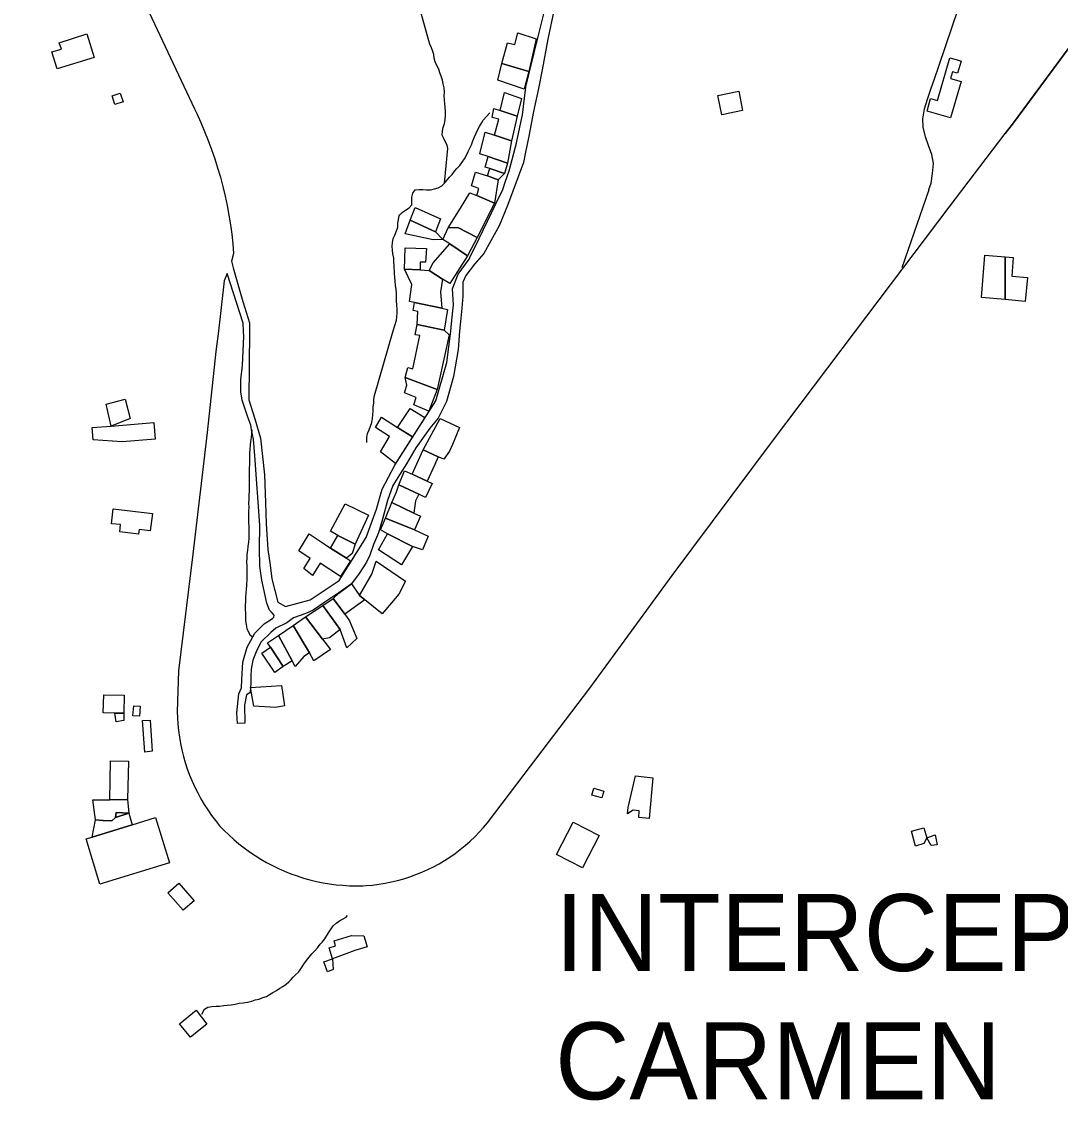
# Model space of a CAD drawing. Header units: inches. Extents: x 1138763 to 1140867, y 1050756 to 1053008.
# Drawn here: x 1139373.5 to 1139711.1, y 1050756.1 to 1051106.5 of the extents above; entities that cross this region are included whole.
import ezdxf

# ---------------------------------------------------------------- set-up
doc = ezdxf.new("R2010")
doc.units = ezdxf.units.IN
doc.header["$MEASUREMENT"] = 0
doc.linetypes.add('HIDDEN2', pattern=[0.1875, 0.125, -0.0625])
for name, color, linetype, lineweight in [('INTERCEPTORES REDISEÑADOS', 92, 'HIDDEN2', 53), ('LimEdif_AM', 44, 'Continuous', 5), ('ViaPrin_AM', 1, 'Continuous', 15), ('ViaSec_AM', 1, 'Continuous', 18)]:
    doc.layers.add(name, color=color, linetype=linetype, lineweight=lineweight)

msp = doc.modelspace()

# ---------------------------------------------------------------- linework, layer by layer
at = {"layer": 'LimEdif_AM'}
for points in [[(1139385.06, 1051091.12), (1139383.31, 1051096.62), (1139386.44, 1051097.5), (1139385.69, 1051099.62), (1139394.69, 1051102.5), (1139397.06, 1051094.87), (1139385.06, 1051091.12)], [(1139529.56, 1051092.87), (1139531.44, 1051099.62), (1139533.81, 1051099), (1139534.81, 1051102.87), (1139540.69, 1051100.87), (1139538.31, 1051090.25), (1139529.56, 1051092.87)], [(1139675.44, 1051075.25), (1139667.81, 1051077.37), (1139668.94, 1051081.5), (1139671.19, 1051080.87), (1139675.19, 1051094.75), (1139677.19, 1051094.12), (1139678.81, 1051093.62), (1139677.69, 1051089.75), (1139676.06, 1051090.12), (1139675.44, 1051088), (1139678.81, 1051087), (1139675.44, 1051075.25)], [(1139538.31, 1051090.25), (1139536.81, 1051084.5), (1139528.31, 1051087.5), (1139529.56, 1051092.87), (1139538.31, 1051090.25)], [(1139403.81, 1051079.5), (1139402.94, 1051082.37), (1139405.56, 1051083.25), (1139406.56, 1051080.37), (1139403.81, 1051079.5)], [(1139529.06, 1051077.62), (1139530.44, 1051083.5), (1139535.94, 1051081.5), (1139534.56, 1051075.75), (1139529.06, 1051077.62)], [(1139601.06, 1051076.25), (1139599.81, 1051082.5), (1139606.56, 1051083.87), (1139607.81, 1051077.62), (1139601.06, 1051076.25)], [(1139534.56, 1051075.75), (1139532.69, 1051067.75), (1139527.19, 1051069.62), (1139528.56, 1051074.75), (1139526.44, 1051075.37), (1139526.94, 1051078.25), (1139529.06, 1051077.62), (1139534.56, 1051075.75)], [(1139532.69, 1051067.75), (1139531.44, 1051060.5), (1139525.19, 1051062.62), (1139522.44, 1051063.5), (1139524.19, 1051070.62), (1139527.19, 1051069.62), (1139532.69, 1051067.75)], [(1139531.44, 1051060.5), (1139530.44, 1051057.12), (1139525.69, 1051058.75), (1139524.19, 1051059.25), (1139525.19, 1051062.62), (1139531.44, 1051060.5)], [(1139530.44, 1051057.12), (1139528.44, 1051055.12), (1139524.94, 1051056.37), (1139525.69, 1051058.75), (1139530.44, 1051057.12)], [(1139528.44, 1051055.12), (1139527.19, 1051047.5), (1139521.44, 1051050), (1139522.06, 1051052.25), (1139519.69, 1051053.12), (1139521.06, 1051057.62), (1139524.94, 1051056.37), (1139528.44, 1051055.12)], [(1139527.19, 1051047.5), (1139521.56, 1051036.37), (1139515.31, 1051039.62), (1139512.19, 1051039.5), (1139516.19, 1051045.87), (1139519.19, 1051050.87), (1139521.44, 1051050), (1139527.19, 1051047.5)], [(1139499.81, 1051042), (1139501.44, 1051046.12), (1139509.69, 1051042.37), (1139508.06, 1051038.25), (1139499.81, 1051042)], [(1139508.06, 1051038.25), (1139510.44, 1051035.75), (1139507.31, 1051035.62), (1139498.19, 1051037.5), (1139499.81, 1051042), (1139508.06, 1051038.25)], [(1139521.56, 1051036.37), (1139518.44, 1051030.37), (1139512.69, 1051034.25), (1139510.44, 1051035.75), (1139512.19, 1051039.5), (1139515.31, 1051039.62), (1139521.56, 1051036.37)], [(1139518.44, 1051030.37), (1139512.69, 1051021.37), (1139510.31, 1051022.87), (1139505.94, 1051025.62), (1139507.31, 1051028.12), (1139512.69, 1051034.25), (1139518.44, 1051030.37)], [(1139497.94, 1051026.12), (1139498.19, 1051033), (1139505.06, 1051032.75), (1139504.81, 1051028.37), (1139503.06, 1051028.37), (1139503.06, 1051025.87), (1139497.94, 1051026.12)], [(1139693.19, 1051030.12), (1139693.19, 1051016.25), (1139685.44, 1051016.87), (1139686.56, 1051030.62), (1139693.19, 1051030.12)], [(1139693.19, 1051030.12), (1139695.81, 1051029.87), (1139695.31, 1051023.75), (1139700.44, 1051023.37), (1139699.69, 1051015.62), (1139693.19, 1051016.25), (1139693.19, 1051030.12)], [(1139503.06, 1051025.87), (1139505.94, 1051025.62), (1139510.31, 1051022.87), (1139509.69, 1051018.75), (1139510.06, 1051013.37), (1139501.19, 1051015.25), (1139499.56, 1051015.62), (1139500.31, 1051021.12), (1139497.94, 1051026.12), (1139503.06, 1051025.87)], [(1139510.06, 1051013.37), (1139511.94, 1051013), (1139510.81, 1051006.25), (1139502.06, 1051008.12), (1139502.31, 1051012.37), (1139500.81, 1051012.62), (1139501.19, 1051015.25), (1139510.06, 1051013.37)], [(1139510.81, 1051006.25), (1139512.44, 1051004.75), (1139508.56, 1050987), (1139498.19, 1050990.87), (1139499.06, 1050994.12), (1139500.69, 1050993.75), (1139502.94, 1051004.5), (1139501.44, 1051004.75), (1139502.06, 1051008.12), (1139510.81, 1051006.25)], [(1139508.56, 1050987), (1139505.81, 1050980), (1139500.94, 1050982), (1139501.69, 1050984.37), (1139497.94, 1050985.87), (1139498.69, 1050988.37), (1139498.19, 1050990.87), (1139508.56, 1050987)], [(1139402.56, 1050975.12), (1139400.94, 1050982.25), (1139407.19, 1050983.87), (1139408.81, 1050977.62), (1139402.56, 1050975.12)], [(1139500.56, 1050971.62), (1139495.06, 1050963), (1139490.19, 1050966.75), (1139493.06, 1050971.75), (1139488.56, 1050974.62), (1139490.44, 1050978), (1139495.69, 1050974.62), (1139500.56, 1050971.62)], [(1139495.69, 1050974.62), (1139499.81, 1050980.87), (1139504.56, 1050977.87), (1139500.56, 1050971.62), (1139495.69, 1050974.62)], [(1139402.56, 1050975.12), (1139416.44, 1050976.25), (1139416.94, 1050970.87), (1139406.19, 1050970), (1139396.81, 1050970.62), (1139396.44, 1050974.62), (1139402.56, 1050975.12)], [(1139508.94, 1050965.12), (1139504.06, 1050967.37), (1139509.56, 1050977.62), (1139515.81, 1050974.62), (1139513.56, 1050969.12), (1139512.56, 1050967), (1139510.69, 1050964.37), (1139508.94, 1050965.12)], [(1139508.94, 1050965.12), (1139507.81, 1050962.62), (1139505.31, 1050957.25), (1139503.69, 1050958), (1139500.44, 1050959.5), (1139504.06, 1050967.37), (1139508.94, 1050965.12)], [(1139505.31, 1050957.25), (1139506.94, 1050956.5), (1139504.81, 1050951.87), (1139502.56, 1050953), (1139499.31, 1050954.5), (1139496.06, 1050956), (1139497.94, 1050960.62), (1139500.44, 1050959.5), (1139503.69, 1050958), (1139505.31, 1050957.25)], [(1139502.56, 1050953), (1139501.56, 1050950.87), (1139500.94, 1050946.87), (1139493.81, 1050950.25), (1139495.31, 1050953.75), (1139496.06, 1050956), (1139499.31, 1050954.5), (1139502.56, 1050953)], [(1139476.31, 1050939.62), (1139473.94, 1050941), (1139478.69, 1050949.87), (1139486.19, 1050946.12), (1139481.94, 1050936.75), (1139476.31, 1050939.62)], [(1139500.94, 1050946.87), (1139503.19, 1050945.87), (1139501.19, 1050941.37), (1139491.81, 1050945.25), (1139493.81, 1050950.25), (1139500.94, 1050946.87)], [(1139411.44, 1050940), (1139405.44, 1050940.75), (1139405.69, 1050943.12), (1139402.69, 1050943.37), (1139403.31, 1050948.25), (1139416.06, 1050946.75), (1139415.31, 1050941.12), (1139411.69, 1050941.5), (1139411.44, 1050940)], [(1139501.19, 1050941.37), (1139505.69, 1050939.37), (1139503.81, 1050934.87), (1139500.56, 1050936), (1139492.44, 1050940.12), (1139490.19, 1050941.37), (1139491.81, 1050945.25), (1139501.19, 1050941.37)], [(1139473.94, 1050935.5), (1139479.06, 1050932.25), (1139480.44, 1050931.37), (1139477.19, 1050926.25), (1139470.56, 1050930.62), (1139468.06, 1050926.62), (1139465.19, 1050928.87), (1139467.31, 1050932.12), (1139463.56, 1050934.62), (1139466.94, 1050940.12), (1139471.81, 1050936.87), (1139473.94, 1050935.5)], [(1139481.94, 1050936.75), (1139480.94, 1050933.75), (1139479.06, 1050932.25), (1139473.94, 1050935.5), (1139476.31, 1050939.62), (1139481.94, 1050936.75)], [(1139500.56, 1050936), (1139496.94, 1050930), (1139489.44, 1050934.87), (1139492.44, 1050940.12), (1139500.56, 1050936)], [(1139485.06, 1050918.62), (1139483.31, 1050920.12), (1139487.31, 1050927), (1139488.69, 1050931.25), (1139498.31, 1050924.75), (1139496.06, 1050920.5), (1139490.69, 1050914.12), (1139485.06, 1050918.62)], [(1139474.81, 1050919.12), (1139476.56, 1050920.87), (1139480.69, 1050923.87), (1139483.31, 1050920.12), (1139485.06, 1050918.62), (1139478.56, 1050914), (1139474.81, 1050919.12)], [(1139471.44, 1050916.87), (1139474.81, 1050919.12), (1139478.56, 1050914), (1139480.06, 1050911.87), (1139482.44, 1050906.12), (1139479.19, 1050903.12), (1139477.06, 1050909), (1139471.44, 1050916.87)], [(1139465.81, 1050913.12), (1139471.44, 1050916.87), (1139477.06, 1050909), (1139473.56, 1050906.37), (1139471.31, 1050905.87), (1139465.81, 1050913.12)], [(1139461.81, 1050910.37), (1139465.81, 1050913.12), (1139471.31, 1050905.87), (1139473.94, 1050902.5), (1139468.44, 1050898.87), (1139467.06, 1050901.5), (1139461.81, 1050910.37)], [(1139456.94, 1050907.12), (1139461.81, 1050910.37), (1139467.06, 1050901.5), (1139465.19, 1050900.25), (1139462.44, 1050897), (1139461.44, 1050898.87), (1139456.94, 1050907.12)], [(1139454.44, 1050903.25), (1139453.44, 1050904.75), (1139456.94, 1050907.12), (1139461.44, 1050898.87), (1139458.56, 1050897), (1139454.44, 1050903.25)], [(1139458.56, 1050897), (1139455.81, 1050895.12), (1139451.56, 1050901.37), (1139454.44, 1050903.25), (1139458.56, 1050897)], [(1139456.06, 1050883.75), (1139448.94, 1050884.12), (1139447.94, 1050890.25), (1139457.94, 1050890.87), (1139458.94, 1050884.25), (1139456.06, 1050883.75)], [(1139403.81, 1050881.87), (1139400.06, 1050882), (1139400.19, 1050887.87), (1139406.81, 1050887.75), (1139406.69, 1050881.87), (1139403.81, 1050881.87)], [(1139411.81, 1050880.87), (1139409.69, 1050881), (1139409.94, 1050884.25), (1139412.06, 1050884.12), (1139411.81, 1050880.87)], [(1139406.69, 1050881.87), (1139406.69, 1050879.5), (1139404.19, 1050879), (1139403.81, 1050881.87), (1139406.69, 1050881.87)], [(1139413.56, 1050869.25), (1139412.81, 1050879.5), (1139415.31, 1050879.62), (1139415.94, 1050869.5), (1139413.56, 1050869.25)], [(1139407.94, 1050853.87), (1139402.19, 1050853.75), (1139402.44, 1050866.37), (1139408.19, 1050866.25), (1139407.94, 1050853.87)], [(1139577.44, 1050847.62), (1139574.06, 1050848), (1139574.19, 1050850.12), (1139572.31, 1050850.37), (1139570.44, 1050849.12), (1139570.69, 1050851.25), (1139573.06, 1050861.5), (1139578.69, 1050860.87), (1139577.44, 1050847.62)], [(1139562.06, 1050854.37), (1139558.81, 1050855.25), (1139559.44, 1050857.5), (1139562.69, 1050856.5), (1139562.06, 1050854.37)], [(1139407.94, 1050853.87), (1139408.31, 1050849.37), (1139404.19, 1050849.62), (1139404.06, 1050848), (1139402.81, 1050846.87), (1139400.06, 1050847), (1139397.56, 1050847.25), (1139396.69, 1050853.75), (1139402.19, 1050853.75), (1139407.94, 1050853.87)], [(1139408.31, 1050849.37), (1139409.44, 1050845.62), (1139396.44, 1050841.62), (1139397.56, 1050847.25), (1139400.06, 1050847), (1139402.81, 1050846.87), (1139404.06, 1050848), (1139408.31, 1050849.37)], [(1139408.31, 1050849.37), (1139404.06, 1050848), (1139404.19, 1050849.62), (1139408.31, 1050849.37)], [(1139409.44, 1050845.62), (1139417.06, 1050848), (1139421.56, 1050833.25), (1139398.94, 1050826.37), (1139394.44, 1050841), (1139396.44, 1050841.62), (1139409.44, 1050845.62)], [(1139555.81, 1050831.62), (1139547.31, 1050836), (1139552.81, 1050846.5), (1139561.19, 1050842.12), (1139555.81, 1050831.62)], [(1139667.69, 1050841.37), (1139666.69, 1050839.5), (1139664.06, 1050838.62), (1139662.69, 1050843.5), (1139666.69, 1050844.62), (1139667.69, 1050841.37)], [(1139667.69, 1050841.37), (1139670.44, 1050842.37), (1139671.06, 1050839.12), (1139669.06, 1050838.87), (1139667.69, 1050841.37)], [(1139426.06, 1050817.87), (1139421.06, 1050823.5), (1139424.56, 1050826.62), (1139429.56, 1050820.87), (1139426.06, 1050817.87)], [(1139474.56, 1050802.12), (1139473.44, 1050805.62), (1139475.56, 1050806.25), (1139475.06, 1050807.87), (1139480.69, 1050809.62), (1139484.69, 1050809.5), (1139485.81, 1050806), (1139481.81, 1050804.75), (1139474.56, 1050802.12)], [(1139474.56, 1050802.12), (1139474.81, 1050798.62), (1139472.94, 1050797.87), (1139471.69, 1050801.12), (1139474.56, 1050802.12)], [(1139428.44, 1050776.62), (1139424.81, 1050781), (1139430.19, 1050785.37), (1139433.69, 1050780.87), (1139428.44, 1050776.62)]]:
    msp.add_lwpolyline(points, dxfattribs=at)
at = {"layer": 'ViaPrin_AM'}
for points in [[(1139373.49, 1051197.71), (1139429.67, 1051078.11), (1139430.41, 1051076.58), (1139431.72, 1051073.71), (1139432.97, 1051070.82), (1139434.14, 1051067.89), (1139435.24, 1051064.94), (1139436.27, 1051061.96), (1139437.22, 1051058.95), (1139438.1, 1051055.93), (1139438.91, 1051052.88), (1139439.64, 1051049.81), (1139440.29, 1051046.73), (1139440.87, 1051043.63), (1139441.37, 1051040.52), (1139441.79, 1051037.39), (1139442.14, 1051034.26), (1139442.41, 1051031.12), (1139441.73, 1051028.67), (1139442.24, 1051026.46), (1139443.09, 1051023.48), (1139444.38, 1051018.89), (1139445.4, 1051015.59), (1139447.58, 1051008.62), (1139447.55, 1051005.97), (1139447.33, 1050983.58), (1139449.33, 1050977.42), (1139451.13, 1050971.18), (1139451.75, 1050965.2), (1139452.45, 1050959.26), (1139452.79, 1050950.33), (1139453.03, 1050943.38), (1139453.56, 1050935.01), (1139454.29, 1050929.88), (1139454.85, 1050925.48), (1139456.82, 1050917.92), (1139459.27, 1050916.51), (1139467.24, 1050918.65), (1139476.68, 1050924.9), (1139485.46, 1050938.87), (1139488.79, 1050948.15), (1139490.67, 1050954.57), (1139494.76, 1050962.44), (1139508.08, 1050983.36), (1139511.73, 1050995.74), (1139512.95, 1051005.97), (1139513.24, 1051008.45), (1139513.68, 1051012.57), (1139513.87, 1051014.45), (1139513.51, 1051019.66), (1139513.98, 1051020.86), (1139515.41, 1051024.5), (1139518.94, 1051029.33), (1139519.21, 1051029.89), (1139522.18, 1051036), (1139527.65, 1051047.26), (1139529.91, 1051051.92), (1139530.7, 1051054.32), (1139531.91, 1051057.98), (1139532.49, 1051060.09), (1139534.36, 1051066.99), (1139534.38, 1051067.11), (1139536.11, 1051075.27), (1139536.32, 1051076.25), (1139537.26, 1051084.27), (1139537.38, 1051085.33), (1139538.48, 1051089.77), (1139541.72, 1051102.89), (1139544.19, 1051112.9)], [(1139546.6, 1051110.56), (1139544.56, 1051100.82), (1139542.74, 1051090.81), (1139541.46, 1051084.77), (1139539.83, 1051077.3), (1139538.3, 1051069.28), (1139537.21, 1051063.56), (1139536.57, 1051060.68), (1139531.41, 1051046.77), (1139528.68, 1051040.1), (1139526, 1051035.25), (1139523.72, 1051031.13), (1139520.7, 1051027.69), (1139517.89, 1051023.97), (1139516.95, 1051021.85), (1139516.86, 1051020.03), (1139516.86, 1051017.28), (1139516.6, 1051013.44), (1139516.1, 1051009.1), (1139515.85, 1051005.97), (1139515.39, 1051000), (1139513.87, 1050991.2), (1139511.56, 1050983.12), (1139508.9, 1050977.66), (1139506.2, 1050974.39), (1139501.65, 1050968.01), (1139498.58, 1050962.87), (1139496.33, 1050959.32), (1139494.2, 1050955.77), (1139492.41, 1050950.93), (1139490.81, 1050944.92), (1139489.46, 1050940.42), (1139487.9, 1050936.63), (1139486.66, 1050933.22), (1139485.61, 1050930.86), (1139483.23, 1050927.26), (1139480.7, 1050923.91), (1139476.62, 1050920.94), (1139472.06, 1050917.87), (1139468.22, 1050915.27), (1139465.93, 1050914.18), (1139461.91, 1050912.87), (1139459.71, 1050911.22), (1139456.18, 1050909.42), (1139454.54, 1050908.11), (1139451.32, 1050905.06), (1139449.94, 1050902.37), (1139448.7, 1050899.12), (1139448.06, 1050896.12), (1139448.01, 1050893.94), (1139448.04, 1050891.96), (1139447.93, 1050889.64), (1139447.64, 1050888.44), (1139446.6, 1050887.82), (1139445.92, 1050884.46), (1139446.1, 1050878.61), (1139443.72, 1050878.49), (1139443.46, 1050882), (1139444.09, 1050888.15), (1139444.95, 1050890.1), (1139445.11, 1050892.85), (1139445.38, 1050898.42), (1139446.84, 1050903.29), (1139448.64, 1050906.65), (1139449.28, 1050907.85), (1139452.3, 1050910.85), (1139455.02, 1050912.59), (1139455.45, 1050913.08), (1139455.57, 1050913.73), (1139454.79, 1050914.52), (1139454.09, 1050915.28), (1139453.16, 1050917.61), (1139451.55, 1050925.09), (1139450.96, 1050929.57), (1139450.83, 1050935.46), (1139450.95, 1050942.93), (1139449.27, 1050965.4), (1139448.86, 1050970.85), (1139448.27, 1050973.92), (1139447.98, 1050975.4), (1139447.01, 1050977.97), (1139445.23, 1050983.51), (1139444.75, 1050986.21), (1139444.76, 1050990.13), (1139445.26, 1050994.86), (1139445.68, 1051004.15), (1139445.6, 1051005.97), (1139445.49, 1051008.55), (1139440.36, 1051024.7), (1139439.35, 1051022.27), (1139437.46, 1051005.97), (1139436.68, 1050999.32), (1139433.82, 1050972.97), (1139429.19, 1050933.5), (1139424.45, 1050895.61), (1139424.09, 1050882.31), (1139424.15, 1050880.47), (1139424.28, 1050878.34), (1139424.49, 1050876.22), (1139424.77, 1050874.11), (1139425.14, 1050872), (1139425.58, 1050869.91), (1139426.09, 1050867.84), (1139426.69, 1050865.79), (1139427.35, 1050863.77), (1139428.09, 1050861.76), (1139428.9, 1050859.79), (1139429.78, 1050857.85), (1139430.73, 1050855.94), (1139431.76, 1050854.06), (1139432.84, 1050852.23), (1139434, 1050850.43), (1139435.22, 1050848.68), (1139436.5, 1050846.98), (1139437.84, 1050845.32), (1139439.27, 1050843.83), (1139440.83, 1050842.31), (1139442.44, 1050840.85), (1139444.11, 1050839.44), (1139445.82, 1050838.1), (1139447.58, 1050836.82), (1139449.38, 1050835.6), (1139451.22, 1050834.45), (1139453.11, 1050833.37), (1139455.03, 1050832.35), (1139456.99, 1050831.4), (1139458.98, 1050830.52), (1139461, 1050829.72), (1139463.05, 1050828.98), (1139465.12, 1050828.32), (1139467.22, 1050827.74), (1139469.33, 1050827.23), (1139471.46, 1050826.8), (1139473.61, 1050826.44), (1139475.76, 1050826.16), (1139477.93, 1050825.95), (1139480.1, 1050825.83), (1139482.28, 1050825.78), (1139484.45, 1050825.81), (1139485.47, 1050825.87), (1139487.54, 1050826.04), (1139489.61, 1050826.3), (1139491.66, 1050826.63), (1139493.7, 1050827.03), (1139495.72, 1050827.51), (1139497.72, 1050828.07), (1139499.7, 1050828.7), (1139501.66, 1050829.41), (1139503.59, 1050830.19), (1139505.49, 1050831.04), (1139507.35, 1050831.96), (1139509.18, 1050832.95), (1139510.97, 1050834), (1139512.72, 1050835.12), (1139514.43, 1050836.31), (1139516.09, 1050837.56), (1139517.7, 1050838.87), (1139519.27, 1050840.24), (1139520.78, 1050841.67), (1139522.23, 1050843.16), (1139523.63, 1050844.69), (1139524.97, 1050846.28), (1139536.89, 1050861.9), (1139558.15, 1050889.95), (1139584.92, 1050926.53), (1139617.53, 1050970.23), (1139644.54, 1051005.97), (1139674.92, 1051046.16), (1139693.18, 1051070.13)], [(1139719.79, 1051105.97), (1139695.5, 1051073.19), (1139693.18, 1051070.13), (1139695.5, 1051073.19), (1139719.79, 1051105.97)]]:
    msp.add_lwpolyline(points, dxfattribs=at)
at = {"layer": 'ViaSec_AM'}
for points in [[(1139510.94, 1051054), (1139512.06, 1051065.25), (1139511.81, 1051066.37), (1139511.19, 1051067.5), (1139510.69, 1051068.5), (1139510.19, 1051069.62), (1139510.31, 1051070.87), (1139510.56, 1051072.12), (1139510.94, 1051073.37), (1139511.19, 1051074.62), (1139511.31, 1051076), (1139511.31, 1051077.37), (1139511.19, 1051078.62), (1139511.06, 1051079.75), (1139510.94, 1051081.12), (1139510.81, 1051082.37), (1139510.94, 1051083.62), (1139510.81, 1051085), (1139510.56, 1051086.25), (1139510.31, 1051087.5), (1139509.81, 1051088.75), (1139509.44, 1051089.87), (1139509.06, 1051091), (1139508.44, 1051092.25), (1139507.94, 1051093.37), (1139507.56, 1051094.62), (1139507.44, 1051095.75), (1139507.06, 1051097.12), (1139506.69, 1051098), (1139506.19, 1051099.12), (1139505.81, 1051100.25), (1139500.06, 1051121)], [(1139659.68, 1051026.57), (1139668.42, 1051051.99), (1139668.4, 1051051.92), (1139669.08, 1051053.97), (1139669.52, 1051057.14), (1139669.87, 1051060.36), (1139669.35, 1051063.33), (1139668.21, 1051066.24), (1139667.29, 1051069.1), (1139666.53, 1051072.14), (1139666.37, 1051074.95), (1139666.95, 1051078.17), (1139667.91, 1051081.32), (1139669.02, 1051084.57), (1139670.22, 1051087.9), (1139671.57, 1051092), (1139680.14, 1051117.35)], [(1139485.69, 1050969.75), (1139485.69, 1050970.12), (1139485.69, 1050971.37), (1139485.94, 1050972.75), (1139486.44, 1050973.87), (1139486.94, 1050975.12), (1139487.31, 1050976.25), (1139487.56, 1050977.62), (1139487.69, 1050978.87), (1139487.81, 1050980), (1139487.81, 1050981.25), (1139487.94, 1050982.62), (1139487.94, 1050983.87), (1139488.19, 1050985), (1139494.31, 1051006), (1139495.31, 1051009.5), (1139495.44, 1051010.62), (1139495.56, 1051011.87), (1139495.56, 1051013.12), (1139495.44, 1051014.37), (1139495.31, 1051015.75), (1139495.31, 1051018.25), (1139495.19, 1051019.5), (1139495.06, 1051020.87), (1139494.94, 1051022.12), (1139494.81, 1051023.37), (1139494.69, 1051024.62), (1139494.56, 1051027.25), (1139494.44, 1051028.5), (1139494.44, 1051029.62), (1139494.19, 1051031), (1139494.06, 1051032.25), (1139493.94, 1051033.5), (1139494.06, 1051034.62), (1139494.31, 1051036), (1139494.81, 1051037.12), (1139495.31, 1051038.5), (1139495.81, 1051039.75), (1139495.81, 1051041), (1139495.94, 1051042.25), (1139496.19, 1051043.37), (1139496.44, 1051043.75), (1139497.31, 1051044.62), (1139498.31, 1051045.25), (1139499.44, 1051046), (1139500.31, 1051047), (1139500.31, 1051048.12), (1139500.31, 1051049.5), (1139500.69, 1051050.75), (1139501.44, 1051051.87), (1139502.69, 1051052), (1139503.94, 1051052), (1139505.06, 1051051.87), (1139506.44, 1051051.87), (1139507.69, 1051052.12), (1139508.94, 1051052.5), (1139510.06, 1051053.12), (1139510.94, 1051054), (1139512.56, 1051056), (1139513.44, 1051056.87), (1139514.19, 1051057.87), (1139514.94, 1051058.75), (1139515.94, 1051059.75), (1139516.69, 1051060.87), (1139517.44, 1051061.87), (1139518.06, 1051063.12), (1139518.69, 1051064.25), (1139519.19, 1051065.37), (1139519.69, 1051066.5), (1139520.19, 1051067.75), (1139520.69, 1051069), (1139521.19, 1051070.25), (1139521.69, 1051071.25), (1139522.31, 1051072.37), (1139522.94, 1051073.5), (1139523.56, 1051074.5), (1139525.69, 1051076.87)], [(1139448.31, 1050973.87), (1139448.19, 1050972.62), (1139448.06, 1050971.37), (1139447.94, 1050970.12), (1139447.81, 1050968.87), (1139447.69, 1050967.62), (1139447.56, 1050966.37), (1139447.56, 1050965.25), (1139447.56, 1050963.87), (1139447.56, 1050962.75), (1139447.44, 1050961.37), (1139447.44, 1050960.12), (1139447.44, 1050958.87), (1139447.44, 1050957.75), (1139447.44, 1050956.5), (1139447.44, 1050955.25), (1139447.44, 1050954), (1139447.31, 1050952.75), (1139447.31, 1050951.37), (1139447.19, 1050950.12), (1139447.31, 1050948.75), (1139447.19, 1050947.5), (1139447.19, 1050946.25), (1139447.31, 1050939.87), (1139447.31, 1050938.75), (1139447.19, 1050937.37), (1139447.06, 1050936), (1139446.94, 1050934.75), (1139446.69, 1050933.5), (1139446.69, 1050932.25), (1139446.56, 1050931), (1139446.69, 1050929.62), (1139446.69, 1050927.12), (1139446.69, 1050925.75), (1139446.56, 1050923.37), (1139446.44, 1050922.12), (1139446.31, 1050919.5), (1139446.31, 1050918.25), (1139446.19, 1050916.87), (1139446.19, 1050915.62), (1139446.31, 1050914.25), (1139446.31, 1050913), (1139446.31, 1050911.87), (1139446.44, 1050910.62), (1139446.69, 1050909.37), (1139447.19, 1050908.12), (1139447.81, 1050907.25), (1139448.69, 1050906.62)], [(1139432.06, 1050784.12), (1139432.94, 1050785.75), (1139434.06, 1050786.37), (1139435.31, 1050786.62), (1139436.69, 1050786.75), (1139437.81, 1050786.75), (1139439.19, 1050786.87), (1139440.31, 1050787), (1139441.56, 1050787.12), (1139442.94, 1050787.37), (1139444.19, 1050787.62), (1139445.56, 1050787.75), (1139446.94, 1050788), (1139448.31, 1050788.37), (1139449.44, 1050788.75), (1139450.69, 1050789), (1139451.94, 1050789.5), (1139453.06, 1050789.87), (1139454.06, 1050790.5), (1139455.19, 1050791.12), (1139456.31, 1050791.75), (1139457.44, 1050792.5), (1139458.44, 1050793.12), (1139459.44, 1050793.87), (1139460.31, 1050794.62), (1139461.06, 1050795.37), (1139461.81, 1050796.12), (1139462.56, 1050796.87), (1139463.44, 1050797.75), (1139464.06, 1050798.5), (1139464.69, 1050799.5), (1139465.19, 1050800.37), (1139466.06, 1050801.5), (1139466.94, 1050802.62), (1139467.81, 1050803.75), (1139468.81, 1050804.62), (1139469.69, 1050805.62), (1139470.56, 1050806.87), (1139471.19, 1050807.5), (1139472.06, 1050808.62), (1139472.69, 1050809.62), (1139473.44, 1050810.87), (1139474.06, 1050811.87), (1139474.81, 1050812.75), (1139475.69, 1050813.62), (1139476.81, 1050814.37), (1139477.81, 1050815), (1139478.94, 1050815.62), (1139479.44, 1050816.12)]]:
    msp.add_lwpolyline(points, dxfattribs=at)

# ---------------------------------------------------------------- texts
at = {"layer": 'INTERCEPTORES REDISEÑADOS', "color": 2, "insert": (1139546.91, 1050823.12), "char_height": 25, "width": 300.3628, "attachment_point": 1}
msp.add_mtext('INTERCEPTOR EL CARMEN', dxfattribs=at)

doc.saveas('drawing.dxf')
